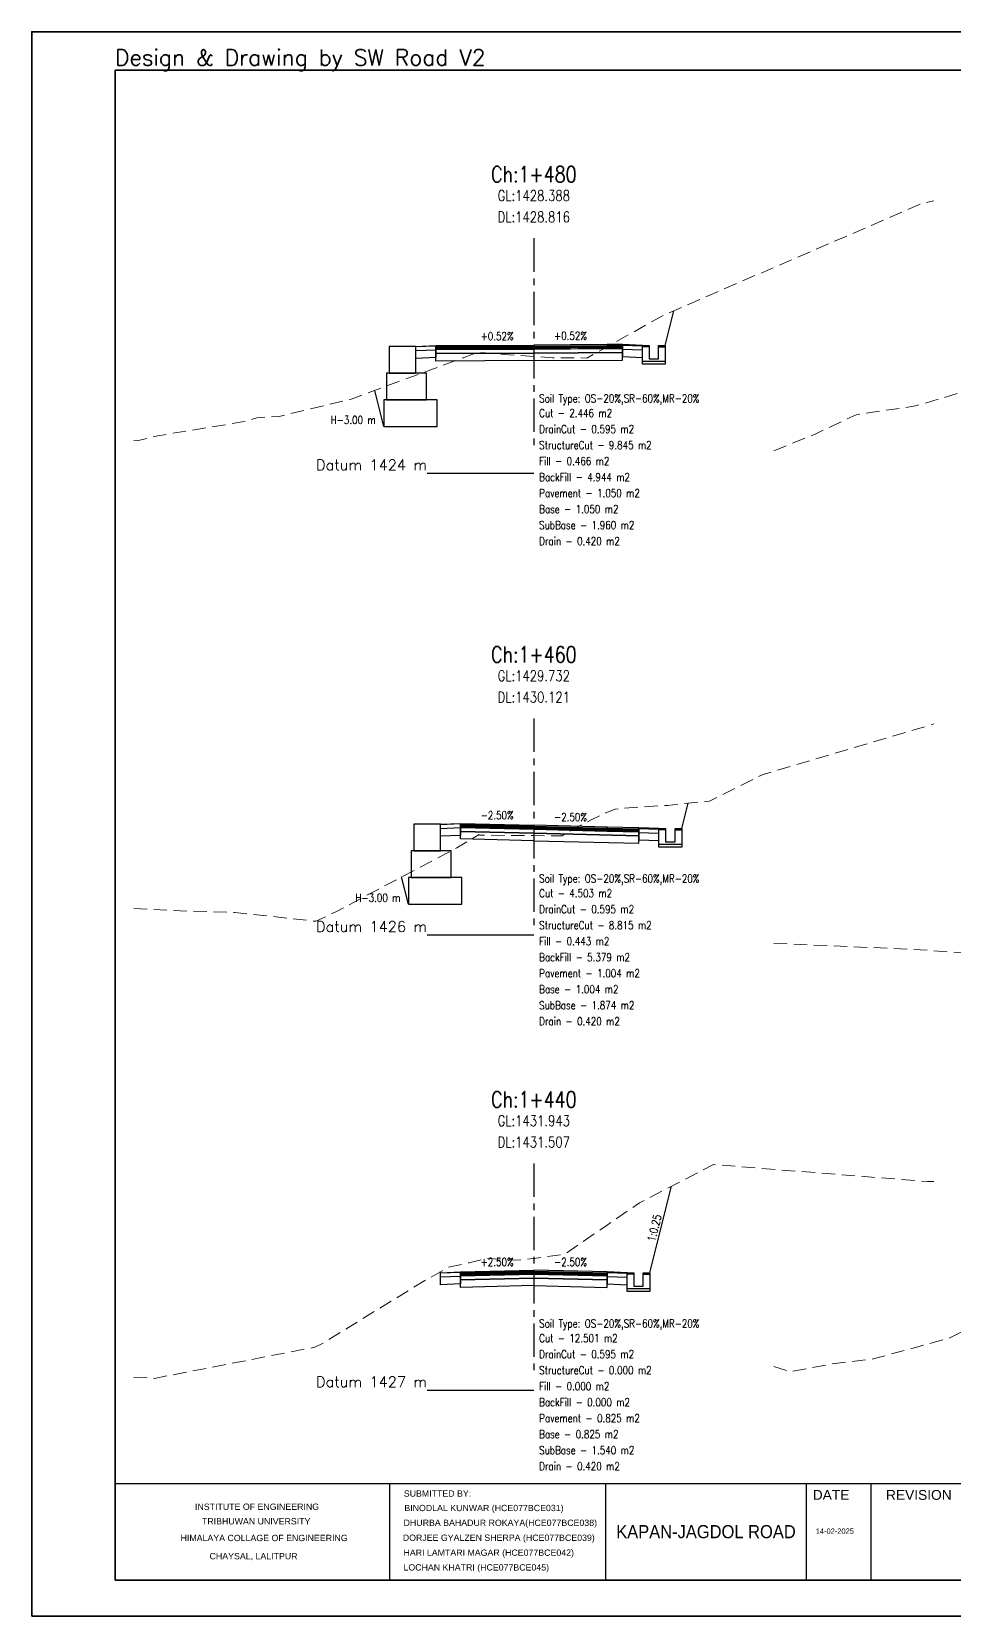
# Model space of a CAD drawing. Extents: x -19 to 1577, y -12 to 48.
# Drawn here: x 845.2 to 879.8, y -11.7 to 47.7 of the extents above; entities that cross this region are included whole.
import ezdxf
from ezdxf.enums import TextEntityAlignment as Align

# ---------------------------------------------------------------- set-up
doc = ezdxf.new("R2010")
doc.units = 0
doc.header["$MEASUREMENT"] = 0
doc.linetypes.add('Center', pattern=[2, 1.25, -0.25, 0.25, -0.25])
doc.linetypes.add('Dashed', pattern=[0.75, 0.5, -0.25])
for name, color, linetype in [('BackFill-Area', 7, 'Continuous'), ('Base', 6, 'Continuous'), ('Base-Area', 7, 'Continuous'), ('Cut-Area', 7, 'Continuous'), ('CutFillLine', 4, 'Continuous'), ('Drain', 3, 'Continuous'), ('Drain-Area', 7, 'Continuous'), ('DrainCut-Area', 7, 'Continuous'), ('ExtraWideningLayers', 7, 'Continuous'), ('Fill-Area', 7, 'Continuous'), ('Frame', 7, 'Continuous'), ('GabionRetainingWall', 140, 'Continuous'), ('Height', 7, 'Continuous'), ('L_Slope', 7, 'Continuous'), ('Pavement-Area', 7, 'Continuous'), ('PavementLayers', 1, 'Continuous'), ('R_CF_Slope', 7, 'Continuous'), ('R_Slope', 7, 'Continuous'), ('Shoulder', 2, 'Continuous'), ('Soil Type', 7, 'Continuous'), ('StructureCut-Area', 7, 'Continuous'), ('SubBase', 7, 'Continuous'), ('SubBase-Area', 7, 'Continuous')]:
    doc.layers.add(name, color=color, linetype=linetype)
for name, color, linetype, lineweight in [('CenterLine', 5, 'Center', 25), ('ChainageTxt', 7, 'Continuous', 25), ('DatumLabel', 1, 'Continuous', 25), ('DLTxt', 1, 'Continuous', 25), ('GL', 104, 'Dashed', 18), ('GLTxt', 3, 'Continuous', 25)]:
    doc.layers.add(name, color=color, linetype=linetype, lineweight=lineweight)
doc.styles.add('ARIAL', font='arial.ttf')
doc.styles.get("Standard").update_dxf_attribs({"font": 'simplex.shx'})

# ---------------------------------------------------------------- blocks, each defined once
blk = doc.blocks.new('SheetA3-1')
at = {"layer": 'Frame', "color": 6, "linetype": 'Continuous', "lineweight": 35}
for p, q in [((397, 0), (0, 0)), ((0, 0), (0, -283)), ((0, -283), (397, -283))]:
    blk.add_line(p, q, dxfattribs=at)
at = {"layer": 'Frame', "linetype": 'Continuous', "lineweight": 30}
for p, q in [((397, -264.94), (0, -264.94)), ((51.51, -282.86), (51.51, -264.94)), ((91.94, -264.94), (91.94, -282.86)), ((129.6, -282.86), (129.6, -264.94)), ((141.75, -282.86), (141.75, -264.94))]:
    blk.add_line(p, q, dxfattribs=at)
at = {"layer": 'Frame', "color": 6, "linetype": 'Continuous', "lineweight": 35}
blk.add_lwpolyline([(-15.62, -289.77), (404.38, -289.77), (404.38, 7.23), (-15.62, 7.23)], close=True, dxfattribs=at)
at = {"color": 1, "style": 'ARIAL'}
for tag, height, p in [('DWGNUM', 4, (397, -274.34)), ('SHEETNUM', 3, (397, -280.11))]:
    blk.add_attdef(tag, text='', height=height, dxfattribs=at).set_placement(p, align=Align.MIDDLE_RIGHT)
at = {"style": 'ARIAL'}
blk.add_attdef('CHRANGE', text='', height=3, dxfattribs=at).set_placement((332.51, -278.38), align=Align.MIDDLE_CENTER)
at = {"layer": 'Frame', "linetype": 'Continuous', "style": 'ARIAL'}
for s, height, p in [('SUBMITTED BY:', 1.1795, (54.13, -267.35)), ('DATE', 1.843, (130.78, -267.94)), ('REVISION', 1.843, (144.51, -267.94)), ('BINODLAL KUNWAR (HCE077BCE031)', 1.1795, (54.23, -270.06)), ('DHURBA BAHADUR ROKAYA(HCE077BCE038)', 1.1795, (54.09, -272.83)), ('DORJEE GYALZEN SHERPA (HCE077BCE039)', 1.1795, (53.94, -275.63)), ('14-02-2025', 1, (131.34, -274.31)), ('HARI LAMTARI MAGAR (HCE077BCE042)', 1.1795, (54.07, -278.43)), ('LOCHAN KHATRI (HCE077BCE045)', 1.1795, (54.07, -281.19))]:
    blk.add_text(s, height=height, dxfattribs=at).set_placement(p)
blk.add_text('INSTITUTE OF ENGINEERING', height=1.1795, dxfattribs=at).set_placement((26.62, -269.82), align=Align.CENTER)
for s, p in [('TRIBHUWAN UNIVERSITY', (26.46, -271.96)), ('HIMALAYA COLLAGE OF ENGINEERING', (27.95, -275.09)), ('CHAYSAL, LALITPUR', (25.97, -278.6))]:
    blk.add_text(s, height=1.1795, dxfattribs=at).set_placement(p, align=Align.MIDDLE)
at = {"layer": 'Frame', "linetype": 'Continuous', "lineweight": 30, "style": 'ARIAL', "width": 0.9}
for tag, height, p in [('DWGNAME', 3.07, (332.51, -269.42)), ('KAPAN-JAGDOLROAD', 2.46, (110.77, -273.9))]:
    blk.add_attdef(tag, text='', height=height, dxfattribs=at).set_placement(p, align=Align.MIDDLE_CENTER)
at = {"layer": 'Frame', "color": 7, "linetype": 'Continuous', "style": 'ARIAL'}
for tag, p in [('V1', (269.08, -274.49)), ('V2', (299.8, -274.49))]:
    blk.add_attdef(tag, text='', height=1.13, dxfattribs=at).set_placement(p, align=Align.BOTTOM_CENTER)
blk.add_attdef('HSCALE', (282.14, -271.91), '', height=1.13, dxfattribs=at)

msp = doc.modelspace()

# ---------------------------------------------------------------- linework, layer by layer
at = {"layer": 'Base'}
for points in [[(864, 35.85), (864, 35.7), (860.323, 35.681), (860.323, 35.681), (860.323, 35.831), (864, 35.85)], [(864, 35.85), (864, 35.7), (867.323, 35.717), (867.323, 35.717), (867.323, 35.867), (864, 35.85)], [(864, 17.85), (864, 17.7), (861.25, 17.769), (861.25, 17.769), (861.25, 17.919), (864, 17.85)], [(864, 17.85), (864, 17.7), (867.942, 17.601), (867.942, 17.601), (867.942, 17.751), (864, 17.85)], [(864, 1.171), (864, 1.021), (861.25, 0.953), (861.25, 0.953), (861.25, 1.103), (864, 1.171)], [(864, 1.171), (864, 1.021), (866.75, 0.953), (866.75, 0.953), (866.75, 1.103), (864, 1.171)]]:
    msp.add_lwpolyline(points, dxfattribs=at)
at = {"layer": 'CenterLine'}
for p, q in [((864, 40), (864, 32)), ((864, 22), (864, 14)), ((864, 5.321), (864, -2.679))]:
    msp.add_line(p, q, dxfattribs=at)
at = {"layer": 'CutFillLine'}
for points in [[(868.923, 35.987), (869.248, 37.288)], [(858.373, 32.951), (858.035, 34.3)], [(869.542, 17.871), (869.78, 18.822)], [(859.3, 15.039), (859.045, 16.059)], [(868.35, 1.223), (869.161, 4.466)], [(860.5, 1.223), (860.491, 1.258)]]:
    msp.add_lwpolyline(points, dxfattribs=at)
at = {"layer": 'DatumLabel'}
for p, q in [((864, 31.184), (860, 31.184)), ((864, 13.879), (860, 13.879)), ((864, -3.185), (860, -3.185))]:
    msp.add_line(p, q, dxfattribs=at)
at = {"layer": 'Drain'}
for points in [[(868.073, 35.987), (868.323, 35.987), (868.323, 35.937), (868.323, 35.487), (868.673, 35.487), (868.673, 35.937), (868.673, 35.987), (868.923, 35.987), (868.923, 35.937), (868.923, 35.487), (868.923, 35.387), (868.923, 35.287), (868.073, 35.287), (868.073, 35.387), (868.073, 35.487), (868.073, 35.937), (868.073, 35.987)], [(868.323, 35.937), (868.073, 35.937)], [(868.673, 35.937), (868.923, 35.937)], [(868.923, 35.387), (868.073, 35.387)], [(868.692, 17.871), (868.942, 17.871), (868.942, 17.821), (868.942, 17.371), (869.292, 17.371), (869.292, 17.821), (869.292, 17.871), (869.542, 17.871), (869.542, 17.821), (869.542, 17.371), (869.542, 17.271), (869.542, 17.171), (868.692, 17.171), (868.692, 17.271), (868.692, 17.371), (868.692, 17.821), (868.692, 17.871)], [(868.942, 17.821), (868.692, 17.821)], [(869.292, 17.821), (869.542, 17.821)], [(869.542, 17.271), (868.692, 17.271)], [(867.5, 1.223), (867.75, 1.223), (867.75, 1.173), (867.75, 0.723), (868.1, 0.723), (868.1, 1.173), (868.1, 1.223), (868.35, 1.223), (868.35, 1.173), (868.35, 0.723), (868.35, 0.623), (868.35, 0.523), (867.5, 0.523), (867.5, 0.623), (867.5, 0.723), (867.5, 1.173), (867.5, 1.223)], [(867.75, 1.173), (867.5, 1.173)], [(868.35, 0.623), (867.5, 0.623)], [(868.1, 1.173), (868.35, 1.173)]]:
    msp.add_lwpolyline(points, dxfattribs=at)
at = {"layer": 'ExtraWideningLayers'}
for points in [[(861.25, 35.986), (861.25, 35.936), (860.323, 35.931), (860.323, 35.931), (860.323, 35.981), (861.25, 35.986)], [(861.25, 35.936), (861.25, 35.886), (860.323, 35.881), (860.323, 35.881), (860.323, 35.931), (861.25, 35.936)], [(861.25, 35.886), (861.25, 35.836), (860.323, 35.831), (860.323, 35.831), (860.323, 35.881), (861.25, 35.886)], [(866.75, 36.014), (866.75, 35.964), (867.323, 35.967), (867.323, 35.967), (867.323, 36.017), (866.75, 36.014)], [(866.75, 35.964), (866.75, 35.914), (867.323, 35.917), (867.323, 35.917), (867.323, 35.967), (866.75, 35.964)], [(866.75, 35.914), (866.75, 35.864), (867.323, 35.867), (867.323, 35.867), (867.323, 35.917), (866.75, 35.914)], [(866.75, 17.931), (866.75, 17.881), (867.942, 17.851), (867.942, 17.851), (867.942, 17.901), (866.75, 17.931)], [(866.75, 17.881), (866.75, 17.831), (867.942, 17.801), (867.942, 17.801), (867.942, 17.851), (866.75, 17.881)], [(866.75, 17.831), (866.75, 17.781), (867.942, 17.751), (867.942, 17.751), (867.942, 17.801), (866.75, 17.831)]]:
    msp.add_lwpolyline(points, dxfattribs=at)
at = {"layer": 'GabionRetainingWall'}
for points in [[(859.573, 35.951), (858.573, 35.951), (858.573, 34.951), (859.573, 34.951), (859.573, 35.951)], [(859.973, 34.951), (858.473, 34.951), (858.473, 33.951), (859.973, 33.951), (859.973, 34.951)], [(860.373, 33.951), (858.373, 33.951), (858.373, 32.951), (860.373, 32.951), (860.373, 33.951)], [(860.5, 18.039), (859.5, 18.039), (859.5, 17.039), (860.5, 17.039), (860.5, 18.039)], [(860.9, 17.039), (859.4, 17.039), (859.4, 16.039), (860.9, 16.039), (860.9, 17.039)], [(861.3, 16.039), (859.3, 16.039), (859.3, 15.039), (861.3, 15.039), (861.3, 16.039)]]:
    msp.add_lwpolyline(points, dxfattribs=at)
at = {"layer": 'GL', "flags": 128}
for points in [[(849, 32.418), (849.12, 32.403), (849.911, 32.602), (853.072, 33.116), (853.615, 33.27), (853.948, 33.298), (854.455, 33.321), (857.152, 33.975), (861.912, 35.727), (862.894, 35.65), (864, 35.572), (864.695, 35.523), (865.987, 35.513), (868.895, 37.136), (878.534, 41.297), (879, 41.401)], [(873, 32.037), (874.527, 32.652), (876.083, 33.387), (878.306, 33.715), (880.868, 34.476), (882.693, 35.199), (883.752, 35.593), (884.701, 36.079), (885.296, 36.26), (885.43, 36.309), (886.979, 36.297), (887.527, 36.338), (888, 36.368), (888.986, 36.432), (889.469, 36.458), (889.625, 36.462), (889.644, 36.474), (890.304, 36.72), (890.934, 36.984), (892.776, 37.72), (894.821, 38.429), (896.066, 39.14), (896.2, 39.212), (898.218, 40.369), (898.346, 40.442), (898.956, 40.696), (899.072, 40.651), (903, 41.131)], [(873, 13.569), (878.125, 13.354), (880.425, 13.193), (882.259, 14.497), (886.281, 17.851), (887.472, 17.773), (888, 17.788), (889.411, 17.827), (889.689, 17.851), (891.256, 18.86), (892.335, 19.252), (893.641, 20.156), (894.806, 20.667), (896.225, 21.15), (896.864, 21.402), (898.077, 21.911), (898.32, 22.053), (899.658, 22.98), (902.181, 23.288), (903, 23.415)], [(849, 14.872), (851.023, 14.782), (852.792, 14.732), (855.829, 14.398), (856.599, 14.766), (861.115, 17.154), (861.957, 17.653), (861.965, 17.628), (864, 17.611), (864.463, 17.607), (865.063, 17.599), (865.183, 17.682), (866.123, 18.188), (866.705, 18.466), (867.054, 18.599), (867.222, 18.627), (869.027, 18.745), (870.589, 18.905), (872.596, 19.904), (879, 21.798)], [(873, -2.285), (873.613, -2.489), (875.289, -2.175), (876.676, -2.018), (879.561, -1.233), (881.67, -0.196), (882.677, 0.047), (883.014, 0.484), (883.862, 0.946), (883.945, 0.953), (884.927, 0.942), (886.361, 0.904), (887.595, 0.9), (888, 0.915), (889.057, 0.954), (890.185, 0.989), (890.392, 0.984), (890.791, 1.776), (891.753, 6.541), (896.883, 7.389), (898.649, 7.524), (903, 8.426)], [(849, -2.698), (849.777, -2.734), (855.79, -1.57), (856.126, -1.398), (859.919, 0.936), (860.059, 0.996), (860.758, 1.419), (861.573, 1.598), (862.257, 1.756), (863.32, 1.697), (863.971, 1.754), (864, 1.758), (865.154, 1.916), (866.753, 3.01), (867.967, 3.849), (870.732, 5.278), (878.753, 4.645), (879, 4.642)]]:
    msp.add_lwpolyline(points, dxfattribs=at)
at = {"layer": 'PavementLayers'}
for points in [[(864, 36), (864, 35.95), (861.25, 35.936), (861.25, 35.936), (861.25, 35.986), (864, 36)], [(864, 35.95), (864, 35.9), (861.25, 35.886), (861.25, 35.886), (861.25, 35.936), (864, 35.95)], [(864, 35.9), (864, 35.85), (861.25, 35.836), (861.25, 35.836), (861.25, 35.886), (864, 35.9)], [(864, 36), (864, 35.95), (866.75, 35.964), (866.75, 35.964), (866.75, 36.014), (864, 36)], [(864, 35.95), (864, 35.9), (866.75, 35.914), (866.75, 35.914), (866.75, 35.964), (864, 35.95)], [(864, 35.9), (864, 35.85), (866.75, 35.864), (866.75, 35.864), (866.75, 35.914), (864, 35.9)], [(864, 18), (864, 17.95), (861.25, 18.019), (861.25, 18.019), (861.25, 18.069), (864, 18)], [(864, 17.95), (864, 17.9), (861.25, 17.969), (861.25, 17.969), (861.25, 18.019), (864, 17.95)], [(864, 17.9), (864, 17.85), (861.25, 17.919), (861.25, 17.919), (861.25, 17.969), (864, 17.9)], [(864, 18), (864, 17.95), (866.75, 17.881), (866.75, 17.881), (866.75, 17.931), (864, 18)], [(864, 17.95), (864, 17.9), (866.75, 17.831), (866.75, 17.831), (866.75, 17.881), (864, 17.95)], [(864, 17.9), (864, 17.85), (866.75, 17.781), (866.75, 17.781), (866.75, 17.831), (864, 17.9)], [(864, 1.321), (864, 1.271), (861.25, 1.203), (861.25, 1.203), (861.25, 1.253), (864, 1.321)], [(864, 1.271), (864, 1.221), (861.25, 1.153), (861.25, 1.153), (861.25, 1.203), (864, 1.271)], [(864, 1.221), (864, 1.171), (861.25, 1.103), (861.25, 1.103), (861.25, 1.153), (864, 1.221)], [(864, 1.321), (864, 1.271), (866.75, 1.203), (866.75, 1.203), (866.75, 1.253), (864, 1.321)], [(864, 1.271), (864, 1.221), (866.75, 1.153), (866.75, 1.153), (866.75, 1.203), (864, 1.271)], [(864, 1.221), (864, 1.171), (866.75, 1.103), (866.75, 1.103), (866.75, 1.153), (864, 1.221)]]:
    msp.add_lwpolyline(points, dxfattribs=at)
at = {"layer": 'Shoulder'}
for p, q in [((860.323, 35.961), (859.573, 35.931)), ((860.323, 35.811), (859.573, 35.781)), ((867.323, 35.997), (868.073, 35.967)), ((867.323, 35.847), (868.073, 35.817)), ((861.25, 18.049), (860.5, 18.019)), ((861.25, 17.899), (860.5, 17.869)), ((867.942, 17.881), (868.692, 17.851)), ((867.942, 17.731), (868.692, 17.701)), ((861.25, 1.233), (860.5, 1.203)), ((866.75, 1.233), (867.5, 1.203)), ((861.25, 1.083), (860.5, 1.053)), ((866.75, 1.083), (867.5, 1.053))]:
    msp.add_line(p, q, dxfattribs=at)
for points in [[(860.323, 35.981), (860.323, 35.961), (860.323, 35.811), (860.323, 35.531), (859.573, 35.501), (859.573, 35.781), (859.573, 35.931), (859.573, 35.951), (860.323, 35.981)], [(867.323, 36.017), (867.323, 35.997), (867.323, 35.847), (867.323, 35.567), (868.073, 35.537), (868.073, 35.817), (868.073, 35.967), (868.073, 35.987), (867.323, 36.017)], [(861.25, 18.069), (861.25, 18.049), (861.25, 17.899), (861.25, 17.619), (860.5, 17.589), (860.5, 17.869), (860.5, 18.019), (860.5, 18.039), (861.25, 18.069)], [(867.942, 17.901), (867.942, 17.881), (867.942, 17.731), (867.942, 17.451), (868.692, 17.421), (868.692, 17.701), (868.692, 17.851), (868.692, 17.871), (867.942, 17.901)], [(861.25, 1.253), (861.25, 1.233), (861.25, 1.083), (861.25, 0.803), (860.5, 0.773), (860.5, 1.053), (860.5, 1.203), (860.5, 1.223), (861.25, 1.253)], [(866.75, 1.253), (866.75, 1.233), (866.75, 1.083), (866.75, 0.803), (867.5, 0.773), (867.5, 1.053), (867.5, 1.203), (867.5, 1.223), (866.75, 1.253)]]:
    msp.add_lwpolyline(points, dxfattribs=at)
at = {"layer": 'SubBase'}
for points in [[(864, 35.7), (864, 35.42), (860.323, 35.401), (860.323, 35.401), (860.323, 35.681), (864, 35.7)], [(864, 35.7), (864, 35.42), (867.323, 35.437), (867.323, 35.437), (867.323, 35.717), (864, 35.7)], [(864, 17.7), (864, 17.42), (861.25, 17.489), (861.25, 17.489), (861.25, 17.769), (864, 17.7)], [(864, 17.7), (864, 17.42), (867.942, 17.321), (867.942, 17.321), (867.942, 17.601), (864, 17.7)], [(864, 1.021), (864, 0.741), (861.25, 0.673), (861.25, 0.673), (861.25, 0.953), (864, 1.021)], [(864, 1.021), (864, 0.741), (866.75, 0.673), (866.75, 0.673), (866.75, 0.953), (864, 1.021)]]:
    msp.add_lwpolyline(points, dxfattribs=at)

# ---------------------------------------------------------------- block references
ref = msp.add_blockref('SheetA3-1', (848.3, 46.3), dxfattribs=dict(xscale=0.200000002980232, yscale=0.200000002980232, zscale=0.200000002980232))
ref.add_attrib('ROADNAME', 'KAPAN-JAGDOL ROAD', dxfattribs={"layer": 'Frame', "linetype": 'Continuous', "lineweight": 30, "height": 0.49145, "style": 'ARIAL', "width": 0.9}).set_placement((870.453, -8.481), align=Align.MIDDLE_CENTER)

# ---------------------------------------------------------------- texts
msp.add_text('Design & Drawing by SW Road V2', height=0.6).set_placement((848.3, 46.3), align=Align.BOTTOM_LEFT)
at = {"layer": 'BackFill-Area', "width": 0.8}
for s, p in [('BackFill - 4.944 m2', (864.2, 31.2)), ('BackFill - 5.379 m2', (864.2, 13.2)), ('BackFill - 0.000 m2', (864.2, -3.479))]:
    msp.add_text(s, height=0.3, dxfattribs=at).set_placement(p, align=Align.TOP_LEFT)
at = {"layer": 'Base-Area', "width": 0.8}
for s, p in [('Base - 1.050 m2', (864.2, 30)), ('Base - 1.004 m2', (864.2, 12)), ('Base - 0.825 m2', (864.2, -4.679))]:
    msp.add_text(s, height=0.3, dxfattribs=at).set_placement(p, align=Align.TOP_LEFT)
at = {"layer": 'ChainageTxt', "width": 0.8}
for s, p in [('Ch:1+480', (864, 42.4)), ('Ch:1+460', (864, 24.4)), ('Ch:1+440', (864, 7.721))]:
    msp.add_text(s, height=0.6, dxfattribs=at).set_placement(p, align=Align.MIDDLE_CENTER)
at = {"layer": 'Cut-Area', "width": 0.8}
for s, p in [('Cut - 2.446 m2', (864.2, 33.6)), ('Cut - 4.503 m2', (864.2, 15.6)), ('Cut - 12.501 m2', (864.2, -1.079))]:
    msp.add_text(s, height=0.3, dxfattribs=at).set_placement(p, align=Align.TOP_LEFT)
at = {"layer": 'DatumLabel'}
for s, p in [('Datum 1424 m', (860, 31.184)), ('Datum 1426 m', (860, 13.879)), ('Datum 1427 m', (860, -3.185))]:
    msp.add_text(s, height=0.4, dxfattribs=at).set_placement(p, align=Align.BOTTOM_RIGHT)
at = {"layer": 'DLTxt', "width": 0.8}
for s, p in [('DL:1428.816', (864, 40.8)), ('DL:1430.121', (864, 22.8)), ('DL:1431.507', (864, 6.121))]:
    msp.add_text(s, height=0.4, dxfattribs=at).set_placement(p, align=Align.MIDDLE_CENTER)
at = {"layer": 'Drain-Area', "width": 0.8}
for p in [(864.2, 28.8), (864.2, 10.8), (864.2, -5.879)]:
    msp.add_text('Drain - 0.420 m2', height=0.3, dxfattribs=at).set_placement(p, align=Align.TOP_LEFT)
at = {"layer": 'DrainCut-Area', "width": 0.8}
for p in [(864.2, 33), (864.2, 15), (864.2, -1.679)]:
    msp.add_text('DrainCut - 0.595 m2', height=0.3, dxfattribs=at).set_placement(p, align=Align.TOP_LEFT)
at = {"layer": 'Fill-Area', "width": 0.8}
for s, p in [('Fill - 0.466 m2', (864.2, 31.8)), ('Fill - 0.443 m2', (864.2, 13.8)), ('Fill - 0.000 m2', (864.2, -2.879))]:
    msp.add_text(s, height=0.3, dxfattribs=at).set_placement(p, align=Align.TOP_LEFT)
at = {"layer": 'GLTxt', "width": 0.8}
for s, p in [('GL:1428.388', (864, 41.6)), ('GL:1429.732', (864, 23.6)), ('GL:1431.943', (864, 6.921))]:
    msp.add_text(s, height=0.4, dxfattribs=at).set_placement(p, align=Align.MIDDLE_CENTER)
at = {"layer": 'Height', "width": 0.8}
for p in [(858.073, 32.951), (859, 15.039)]:
    msp.add_text('H-3.00 m', height=0.3, dxfattribs=at).set_placement(p, align=Align.BOTTOM_RIGHT)
at = {"layer": 'L_Slope', "width": 0.8}
for s, p in [('+0.52%', (862.625, 36.093)), ('-2.50%', (862.625, 18.134)), ('+2.50%', (862.625, 1.387))]:
    msp.add_text(s, height=0.3, dxfattribs=at).set_placement(p, align=Align.BOTTOM_CENTER)
at = {"layer": 'Pavement-Area', "width": 0.8}
for s, p in [('Pavement - 1.050 m2', (864.2, 30.6)), ('Pavement - 1.004 m2', (864.2, 12.6)), ('Pavement - 0.825 m2', (864.2, -4.079))]:
    msp.add_text(s, height=0.3, dxfattribs=at).set_placement(p, align=Align.TOP_LEFT)
at = {"layer": 'R_CF_Slope', "width": 0.8}
msp.add_text('1:0.25', height=0.3, rotation=75.96376, dxfattribs=at).set_placement((868.755, 2.845), align=Align.BOTTOM_CENTER)
at = {"layer": 'R_Slope', "width": 0.8}
for s, p in [('+0.52%', (865.375, 36.107)), ('-2.50%', (865.375, 18.066)), ('-2.50%', (865.375, 1.387))]:
    msp.add_text(s, height=0.3, dxfattribs=at).set_placement(p, align=Align.BOTTOM_CENTER)
at = {"layer": 'Soil Type', "width": 0.8}
for p in [(864.2, 34), (864.2, 16), (864.2, -0.679)]:
    msp.add_text('Soil Type: OS-20%,SR-60%,MR-20%', height=0.3, dxfattribs=at).set_placement(p, align=Align.MIDDLE_LEFT)
at = {"layer": 'StructureCut-Area', "width": 0.8}
for s, p in [('StructureCut - 9.845 m2', (864.2, 32.4)), ('StructureCut - 8.815 m2', (864.2, 14.4)), ('StructureCut - 0.000 m2', (864.2, -2.279))]:
    msp.add_text(s, height=0.3, dxfattribs=at).set_placement(p, align=Align.TOP_LEFT)
at = {"layer": 'SubBase-Area', "width": 0.8}
for s, p in [('SubBase - 1.960 m2', (864.2, 29.4)), ('SubBase - 1.874 m2', (864.2, 11.4)), ('SubBase - 1.540 m2', (864.2, -5.279))]:
    msp.add_text(s, height=0.3, dxfattribs=at).set_placement(p, align=Align.TOP_LEFT)

doc.saveas('drawing.dxf')
